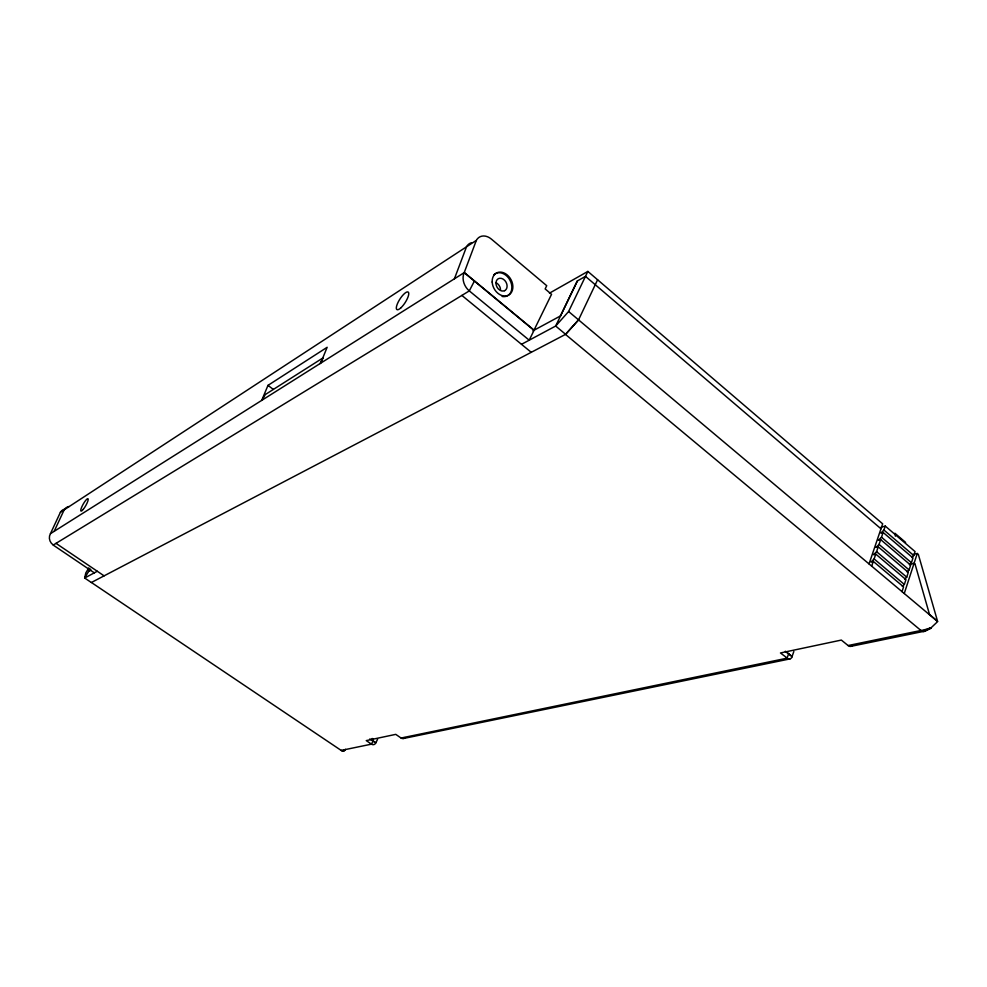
<?xml version="1.0" encoding="UTF-8"?>
<svg xmlns="http://www.w3.org/2000/svg" width="987" height="987" viewBox="0 0 987 987"><rect width="100%" height="100%" fill="white"/><g stroke="black" fill="none" stroke-linecap="round" stroke-linejoin="round"><path stroke-width="1.48" d="M904.252 593.52L917.268 553.473L918.329 554.386L937.564 621.279L929.544 614.506M902.019 591.645L903.561 586.883L873.298 561.406L871.065 561.985L874.124 558.95L875.765 554.102L905.943 579.603L904.363 584.44L902.328 586.426M904.697 579.159L906.732 577.161L908.299 572.349L878.22 546.847L875.987 547.452L879.047 544.417L880.675 539.618L910.656 565.132L909.089 569.918L907.065 571.917M909.409 564.7L911.433 562.713L912.987 557.951L883.106 532.437L880.873 533.054L883.92 530.031L885.265 526.071L915.06 551.585L913.777 555.545L911.754 557.532M869.041 563.935L882.662 523.838L587.857 271.425L549.463 293.164M871.681 566.156L873.298 561.406M875.765 554.102L873.532 554.694L876.592 551.671L878.22 546.847M880.675 539.618L878.442 540.234L881.49 537.212L883.106 532.437M793.844 651.506L792.08 656.466L786.577 652.099M788.601 653.863L787.071 658.181L401.08 738.029L395.75 734.365L366.263 740.608L371.482 744.149A3.664 3.134 79.1 0 0 375.763 742.952L369.841 738.918M476.339 240.384L464.211 272.634L533.955 330.287L551.548 294.323L545.145 288.932L546.724 285.699L491.378 239.088A13.559 10.265 59.9 0 0 476.339 240.384L60.417 512.278L50.436 533.683L464.334 272.548L534.09 330.213L529.205 340.194L469.294 290.894A13.682 10.487 60.4 0 1 464.334 272.548M454.402 278.815L466.506 246.812A13.436 10.215 59.8 0 1 471.663 242.666M320.639 363.204L327.153 347.288L267.983 385.374L261.703 400.401M54.174 531.327L64.18 509.81A8.402 7.686 50.1 0 1 67.141 507.145M377.602 739.189L375.899 742.767L371.556 739.806L372.198 738.473L373.197 739.152M88.818 567.895L85.795 572.953L84.66 578.012L91.359 582.515L565.625 334.322L578.555 319.874L597.604 279.765M372.963 741.052L371.482 744.149L341.194 750.416L341.946 750.799A3.541 3.072 79.6 0 0 344.907 749.96L345.499 749.318M521.506 344.315L555.669 326.031L568.611 311.522L587.857 271.425M560.431 315.951L577.284 280.987L585.488 276.372L880.984 528.798M577.42 280.913L555.669 326.031L565.625 334.322M474.463 280.925L469.294 290.894L53.199 545.071L94.333 572.842M319.985 363.623L323.28 357.726L265.33 394.529L262.123 400.13M90.162 568.87L84.66 578.012L97.294 571.263M578.567 319.874L565.489 334.396L921.105 630.607L924.177 631.433L930.741 628.114L937.65 621.576L568.611 311.522M344.401 750.576L345.031 750.034L343.797 749.676L344.401 750.576L343.661 750.91L341.305 750.502L91.409 582.49M88.596 571.436L91.137 570.054M532.955 330.83L560.567 315.877M924.177 631.433L930.741 628.114L927.78 628.731M925.066 630.964L930.741 628.114L921.105 630.607M923.166 631.532L930.741 628.114L922.117 631.248M881.046 527.255L885.265 526.071M912.864 554.608L917.268 553.473M909.632 564.49L914.048 563.38L915.122 564.293L929.631 614.839M792.142 656.676A5.206 3.726 75.5 0 1 788.045 658.748L780.47 652.962L841.343 640.069L848.104 645.547L920.945 630.483A5.725 3.837 74.8 0 0 925.646 630.014M403.547 738.473L790.032 658.897M851.115 646.312L924.017 631.31M401.08 738.029L401.882 738.424A3.763 3.183 78.6 0 0 404.954 737.56M848.104 645.547L849.104 646.152A5.441 3.775 75.2 0 0 852.731 645.079M56.012 543.356L104.091 575.853M267.983 385.374L273.374 389.433M785.307 651.26L792.142 656.676M461.867 295.421L531.253 352.31M874.124 558.95L904.363 584.44M876.592 551.671L906.732 577.161M879.047 544.417L909.089 569.918M914.048 563.38L915.122 564.293M881.49 537.212L911.433 562.713M883.92 530.031L913.777 555.545M905.622 542.418L894.938 533.264L895.394 536.163M500.532 289.672L500.261 288.007A6.712 5.12 61.1 0 0 496.153 282.8M68.091 506.775A8.402 7.686 50.1 0 1 69.078 506.541M493.808 274.842A12.597 9.574 61.2 0 1 510.847 282.085A12.597 9.574 61.2 0 1 502.124 296.47M60.417 512.278A8.352 7.649 49.9 0 1 64.303 509.255M53.298 545.009A8.389 7.76 50 0 1 50.485 533.659M504.591 290.684L503.284 291.054A6.749 5.132 61.2 0 1 496.264 285.218L495.992 283.54A6.749 5.132 61.2 0 1 498.509 278.63L499.817 278.272A6.749 5.132 61.2 0 1 506.812 284.108L507.071 285.774A6.749 5.132 61.2 0 1 504.591 290.684M400.821 307.895A10.438 3.158 -57.3 0 0 408.581 292.534A10.438 3.158 -57.3 0 0 398.217 302.022A10.438 3.158 -57.3 0 0 400.821 307.895M83.34 509.267A7.082 1.48 -60.5 0 0 88.114 498.867A7.082 1.48 -60.5 0 0 81.983 506.491A7.082 1.48 -60.5 0 0 83.34 509.267M492.18 282.035A12.609 9.574 61.2 0 0 508.231 295.31A12.609 9.574 61.2 0 0 507.145 274.867A12.609 9.574 61.2 0 0 492.18 282.035"/></g></svg>
